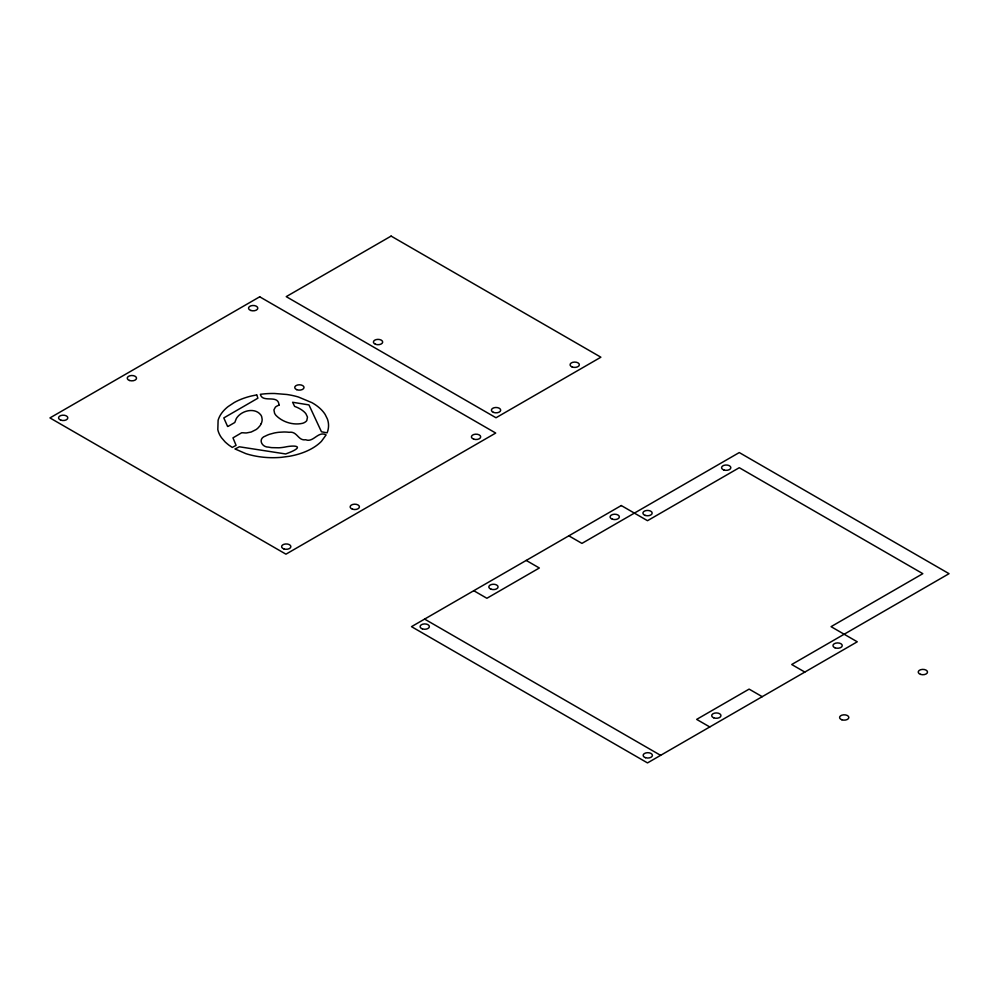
<?xml version="1.0" encoding="UTF-8"?>
<svg xmlns="http://www.w3.org/2000/svg" width="999" height="999" viewBox="0 0 999 999"><rect width="100%" height="100%" fill="white"/><g stroke="black" fill="none" stroke-linecap="round" stroke-linejoin="round"><path stroke-width="1.5" d="M261.226 423.588L260.926 424.2A30.894 17.845 0 0 1 259.815 425.986L257.854 428.159A23.427 13.524 0 0 1 255.969 429.645L251.186 432.03L246.603 432.917A8.966 5.182 0 0 1 243.694 432.817L241.696 432.742L232.967 437.862L236.076 445.354L232.292 447.427L229.146 445.317A101.636 58.679 0 0 1 225.137 441.945L221.516 437.749A54.233 31.306 0 0 1 217.819 429.645L218.107 420.329A58.641 33.854 0 0 1 218.806 418.294A55.032 31.768 0 0 1 228.147 406.556L234.191 402.56A57.118 32.979 0 0 1 241.346 399.163A55.132 31.831 0 0 1 251.773 395.916L256.618 394.93M235.115 448.988L245.841 453.633A55.882 32.268 0 0 0 258.953 456.668A55.469 32.018 0 0 0 281.393 457.33L289.273 456.293A54.97 31.731 0 0 0 308.679 450.212A56.094 32.393 0 0 0 321.441 441.333L326.099 434.915C318.182 430.532 313.411 442.957 305.694 439.747C297.939 441.046 297.427 430.969 289.061 432.292A24.463 14.123 0 0 0 283.928 431.993L278.858 432.28A32.068 18.519 0 0 0 274.263 433.004L269.543 434.278A24.213 13.974 0 0 0 265.559 435.989C257.605 438.524 261.526 447.29 268.556 447.127A20.892 12.063 0 0 0 271.753 447.639L278.858 447.789A29.133 16.821 0 0 0 286.551 446.74C297.914 444.742 304.195 447.352 285.639 453.958L239.36 446.79L235.339 448.838M228.072 426.398L234.678 422.552A1.399 0.812 0 0 0 234.877 422.277L236.313 418.606A28.234 16.309 0 0 1 239.061 415.259C244.755 409.952 255.594 408.091 260.801 414.947A20.092 11.601 0 0 1 261.688 416.695L262.138 419.18A28.959 16.721 0 0 1 262.088 420.442A28.222 16.296 0 0 1 261.226 423.588M568.831 535.826L581.942 543.394L739.272 452.559L949.05 573.676L791.72 664.51L804.832 672.077M526.223 560.427L539.335 567.994L486.888 598.276L473.776 590.709M762.225 696.678L749.113 689.11L696.665 719.392L709.777 726.96M424.612 619.093L660.614 755.344M227.61 426.498L223.801 417.919L257.892 398.189L256.78 394.917M278.996 405.132L277.16 405.969A8.629 4.983 0 0 0 275.362 407.192L273.926 409.865L274.563 413.211A23.289 13.449 0 0 0 276.074 415.484C282.767 422.215 293.244 425.412 302.535 423.314A8.991 5.195 0 0 0 304.508 422.502L305.244 422.053A9.128 5.27 0 0 0 306.805 420.554L307.48 417.082L305.906 413.761A25.862 14.935 0 0 0 303.409 411.201L302.185 410.252A30.332 17.507 0 0 0 294.955 406.518L294.867 406.493A1.299 0.749 0 0 1 294.543 406.256L292.62 402.272L308.953 404.907L321.453 431.78L327.098 432.854A56.119 32.405 0 0 0 327.372 418.943L325.162 414.485A55.082 31.806 0 0 0 311.975 402.684L298.351 396.99A53.534 30.907 0 0 0 286.913 394.493L274.613 393.494A54.021 31.194 0 0 0 260.364 394.318C262.475 403.459 278.559 393.893 278.996 405.132M259.715 296.803L49.95 417.919L285.951 554.17L495.716 433.054L259.715 296.803M391.108 236.089L286.226 296.641L496.003 417.757L600.886 357.205L391.108 236.089M621.278 505.544L411.501 626.66L647.502 762.911L857.267 641.795L831.056 626.66L922.826 573.676L739.272 467.707L647.502 520.691L621.278 505.544M841.895 719.792A4.633 2.672 0 0 0 848.838 717.469A4.633 2.672 0 0 0 841.895 715.159A4.633 2.672 0 0 0 841.895 719.792M920.554 674.375A4.633 2.672 0 0 0 927.509 672.052A4.633 2.672 0 0 0 920.554 669.742A4.633 2.672 0 0 0 920.554 674.375M645.229 515.409A4.633 2.672 0 0 0 652.172 513.086A4.633 2.672 0 0 0 645.229 510.776A4.633 2.672 0 0 0 645.229 515.409M723.888 469.992A4.633 2.672 0 0 0 730.843 467.669A4.633 2.672 0 0 0 723.888 465.359A4.633 2.672 0 0 0 723.888 469.992M375.449 344.255A4.633 2.672 0 0 0 382.667 342.232A4.633 2.672 0 0 0 376.024 339.635A4.633 2.672 0 0 0 375.449 344.255M296.778 389.672A4.633 2.672 0 0 0 304.008 387.649A4.633 2.672 0 0 0 297.352 385.052A4.633 2.672 0 0 0 296.778 389.672M493.444 412.375A4.633 2.672 0 0 0 500.674 410.352A4.633 2.672 0 0 0 494.018 407.754A4.633 2.672 0 0 0 493.444 412.375M572.115 366.958A4.633 2.672 0 0 0 579.333 364.935A4.633 2.672 0 0 0 572.689 362.337A4.633 2.672 0 0 0 572.115 366.958M612.399 519.218A4.633 2.672 0 0 0 619.355 516.908A4.633 2.672 0 0 0 612.399 514.585A4.633 2.672 0 0 0 612.399 519.218M835.014 647.802A4.633 2.672 0 0 0 842.232 645.779A4.633 2.672 0 0 0 835.576 643.181A4.633 2.672 0 0 0 835.014 647.802M491.133 589.235A4.633 2.672 0 0 0 498.076 586.925A4.633 2.672 0 0 0 491.133 584.602A4.633 2.672 0 0 0 491.133 589.235M713.736 717.819A4.633 2.672 0 0 0 720.953 715.796A4.633 2.672 0 0 0 714.31 713.199A4.633 2.672 0 0 0 713.736 717.819M422.415 628.908A4.633 2.672 0 0 0 429.37 626.585A4.633 2.672 0 0 0 422.415 624.275A4.633 2.672 0 0 0 422.415 628.908M645.466 757.679A4.633 2.672 0 0 0 652.422 755.369A4.633 2.672 0 0 0 645.466 753.046A4.633 2.672 0 0 0 645.466 757.679M283.916 548.938A4.633 2.672 0 0 0 290.871 546.628A4.633 2.672 0 0 0 283.916 544.305A4.633 2.672 0 0 0 283.916 548.938M60.864 420.167A4.633 2.672 0 0 0 67.82 417.844A4.633 2.672 0 0 0 60.864 415.534A4.633 2.672 0 0 0 60.864 420.167M352.46 509.178A4.633 2.672 0 0 0 359.415 506.855A4.633 2.672 0 0 0 352.46 504.545A4.633 2.672 0 0 0 352.46 509.178M129.57 380.494A4.633 2.672 0 0 0 136.526 378.184A4.633 2.672 0 0 0 129.57 375.861A4.633 2.672 0 0 0 129.57 380.494M473.738 439.16A4.633 2.672 0 0 0 480.694 436.85A4.633 2.672 0 0 0 473.738 434.528A4.633 2.672 0 0 0 473.738 439.16M250.849 310.477A4.633 2.672 0 0 0 257.804 308.167A4.633 2.672 0 0 0 250.849 305.844A4.633 2.672 0 0 0 250.849 310.477"/></g></svg>
